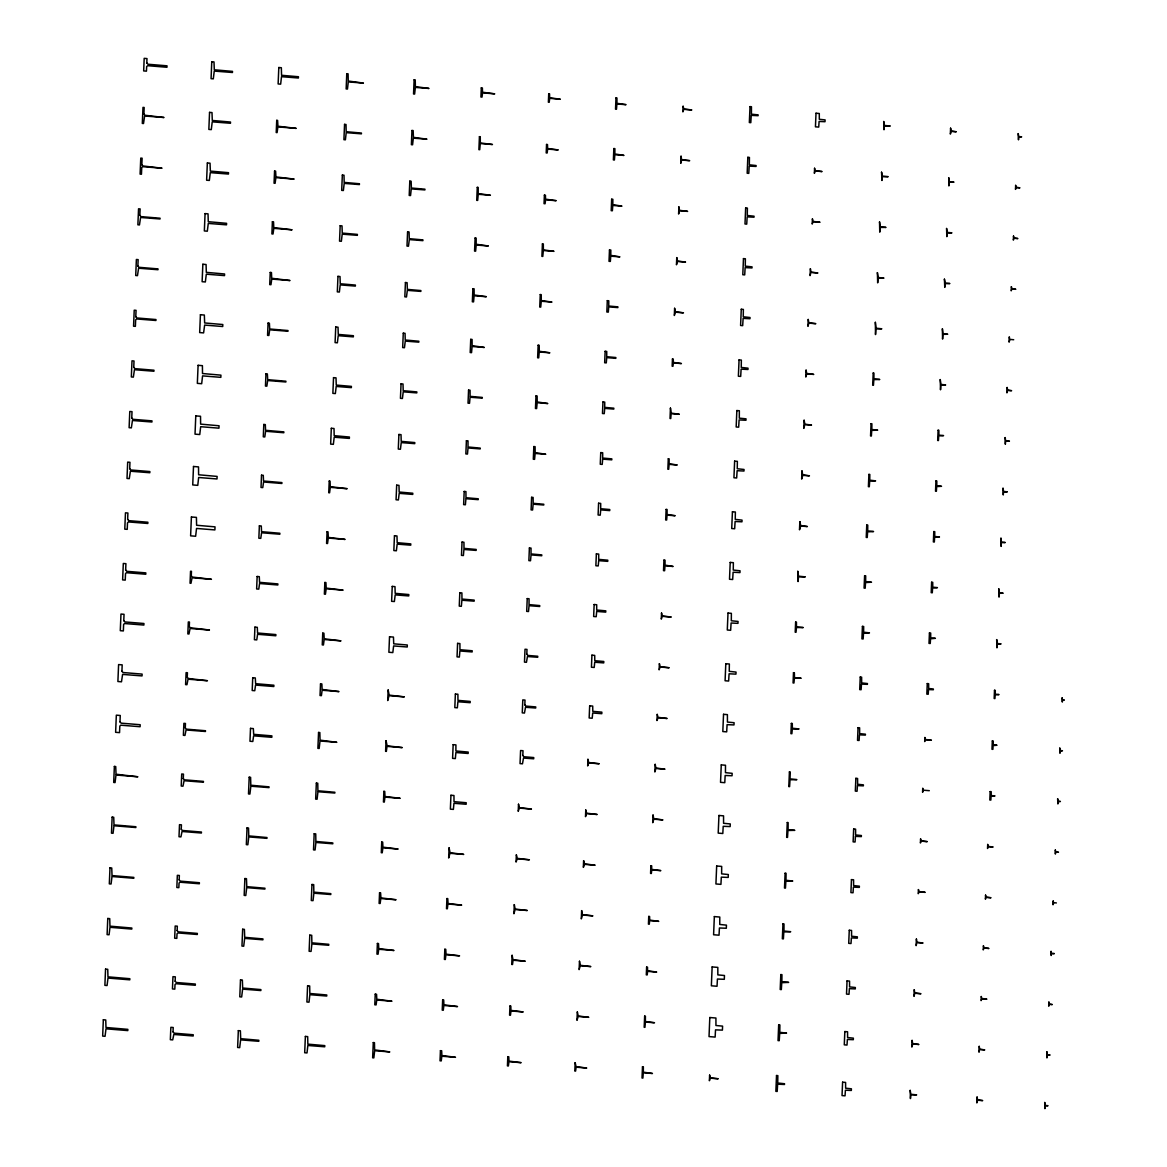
<?xml version="1.0" encoding="UTF-8"?>
<svg xmlns="http://www.w3.org/2000/svg" width="1167" height="1167" viewBox="0 0 1167 1167"><rect width="100%" height="100%" fill="white"/><g stroke="black" fill="none" stroke-linecap="round" stroke-linejoin="round"><path stroke-width="1.5" d="M929.311 790.686L923.214 790.176L922.732 788.221L922.572 792.276L923.272 790.409M1013.7 339.743L1009.703 339.364L1009.295 336.825L1009.076 342.15L1009.878 339.655M1056.383 902.937L1053.48 902.66L1053.203 900.764L1053.028 904.761L1053.626 902.893M119.997 721.862L121.164 723.161L140.171 724.722L140.098 726.72L120.741 725.188L119.822 726.093L119.545 732.628L115.621 732.307L116.335 715.167L120.259 715.488L119.997 721.862M121.922 671.244L123.089 672.528L142.111 674.103L142.038 675.912L122.593 674.409L121.485 681.805L117.896 681.513L118.596 664.577L122.185 664.869L121.922 671.244M123.775 620.64L124.942 621.938L143.935 623.499L143.877 625.06L124.548 623.528L123.629 624.433L123.352 630.939L120.289 630.676L120.974 614.046L124.038 614.309L123.775 620.64M125.657 570.021L126.824 571.319L145.817 572.88L145.773 574.237L126.43 572.705L125.525 573.61L125.234 580.116L122.623 579.897L123.308 563.471L125.919 563.676L125.657 570.021M127.641 519.373L128.808 520.657L147.873 522.232L147.815 523.472L128.428 521.941L127.495 522.918L127.232 529.351L124.781 529.147L125.467 512.824L127.903 513.013L127.641 519.373M129.697 468.696L130.864 469.98L149.872 471.556L149.814 472.737L130.398 471.22L129.274 478.63L127.013 478.455L127.684 462.117L129.96 462.307L129.697 468.696M131.754 418.005L132.921 419.303L151.973 420.864L151.929 422.002L132.454 420.499L131.346 427.881L129.114 427.691L129.785 411.47L132.017 411.659L131.754 418.005M133.753 367.357L134.832 368.626L153.971 370.216L153.927 371.237L134.453 369.72L133.344 377.116L131.331 376.956L132.002 360.822L134.015 360.997L133.753 367.357M135.78 316.68L136.875 317.964L155.97 319.539L155.926 320.487L136.583 318.956L135.649 319.933L135.387 326.352L133.563 326.206L134.22 310.189L136.058 310.334L135.78 316.68M137.866 266.018L138.961 267.301L158.012 268.891L157.983 269.723L138.596 268.22L137.473 275.645L135.722 275.514L136.379 259.482L138.144 259.628L137.866 266.018M139.85 215.355L140.944 216.624L160.069 218.214L160.025 218.973L140.58 217.47L139.456 224.939L137.881 224.808L138.552 208.791L140.128 208.922L139.85 215.355M141.849 164.693L142.943 165.962L162.023 168.208L142.651 166.677L141.747 167.581L141.455 174.233L140.098 174.116L140.769 158.099L142.126 158.201L141.849 164.693M143.906 113.987L144.985 115.256L164.022 117.502L144.62 116L143.512 123.512L142.316 123.425L142.987 107.393L144.168 107.495L143.906 113.987M146.794 62.945L147.976 64.243L167.012 65.819L166.954 67.263L147.742 65.702L146.677 66.548L146.459 71.158L143.672 70.924L144.183 58.35L146.984 58.583L146.794 62.945M173.037 1031.876L174.204 1033.174L193.241 1034.75L193.182 1035.99L173.825 1034.458L172.701 1039.885L170.338 1039.695L170.863 1027.31L173.212 1027.514L173.037 1031.876M175.138 981.199L176.319 982.497L195.341 984.058L195.297 985.254L176.013 983.708L175.006 984.627L174.817 989.135L172.453 988.93L172.964 976.662L175.327 976.852L175.138 981.199M177.136 930.551L178.318 931.835L197.34 933.41L197.296 934.49L178.011 932.944L177.034 933.79L176.815 938.37L174.671 938.195L175.181 926.014L177.326 926.19L177.136 930.551M179.164 879.86L180.258 881.129L199.382 882.719L199.338 883.769L180.039 882.208L179.062 883.054L178.843 887.649L176.844 887.489L177.34 875.323L179.353 875.483L179.164 879.86M181.235 829.183L182.329 830.466L201.439 832.042L201.395 833.019L182.037 831.487L180.914 836.899L179.003 836.739L179.499 824.675L181.425 824.836L181.235 829.183M183.292 778.535L184.371 779.819L203.437 781.394L203.394 782.24L184.094 780.708L182.971 786.193L181.221 786.047L181.716 773.984L183.467 774.129L183.292 778.535M185.276 727.872L186.355 729.142L205.48 730.732L205.45 731.49L186.078 729.958L184.955 735.429L183.379 735.298L183.89 723.336L185.451 723.467L185.276 727.872M187.245 677.21L188.339 678.479L207.449 680.726L188.047 679.194L186.939 684.708L185.597 684.606L186.107 672.63L187.435 672.746L187.245 677.21M189.273 626.489L190.367 627.773L209.447 630.02L190.09 628.488L188.966 634.002L187.829 633.914L188.325 621.938L189.462 622.04L189.273 626.489M191.271 575.798L192.365 577.067L211.446 579.299L192.074 577.767L190.965 583.296L190.046 583.208L190.542 571.247L191.461 571.319L191.271 575.798M522.816 755.457L523.91 756.741L533.742 757.558L533.698 758.798L523.516 758.054L522.466 763.816L520.044 763.612L520.584 750.527L523.006 750.731L522.816 755.457M524.814 704.81L525.894 706.093L535.741 706.91L535.697 708.019L525.515 707.275L524.464 713.052L522.262 712.862L522.801 699.894L525.004 700.069L524.814 704.81M526.798 654.147L527.892 655.431L537.739 656.248L537.695 657.254L527.44 656.54L526.463 662.287L524.479 662.127L525.019 649.246L527.003 649.406L526.798 654.147M103.338 1019.768L102.667 1036.092L105.059 1036.296L105.993 1028.827L127.801 1030.592L127.845 1029.352L105.978 1027.485L105.745 1019.958L103.338 1019.768M105.555 969.121L104.884 985.342L107.058 985.532L107.991 978.063L129.8 979.828L129.843 978.705L107.962 976.837L107.743 969.296L105.555 969.121M107.772 918.473L107.101 934.607L109.056 934.767L109.99 927.313L131.798 929.078L131.842 928.028L109.961 926.16L109.727 918.633L107.772 918.473M109.99 867.84L109.319 883.857L111.069 884.002L112.003 876.519L133.797 878.27L133.826 877.394L112.032 875.571L111.74 867.985L109.99 867.84M112.149 817.133L111.478 833.165L113.053 833.282L113.987 825.755L135.853 827.534L135.883 826.732L114.016 824.894L113.724 817.265L112.149 817.133M114.366 766.442L113.71 782.459L115.052 782.576L116 775.005L137.852 776.784L116.029 774.217L115.723 766.559L114.366 766.442M191.403 516.981L190.615 535.843L195.633 536.251L196.537 528.447L214.888 529.92L215.02 526.857L196.596 525.267L196.421 517.389L191.403 516.981M193.503 466.479L192.73 484.932L197.763 485.355L198.653 477.493L217.004 478.966L217.106 476.413L198.609 474.779L198.521 466.902L193.503 466.479M195.779 415.89L195.02 434.153L199.761 434.532L200.666 426.699L218.944 428.172L219.046 425.765L200.622 424.132L200.52 416.283L195.779 415.89M198.098 365.315L197.34 383.36L201.672 383.724L202.577 375.876L220.84 377.349L220.928 375.147L202.504 373.528L202.416 365.665L198.098 365.315M200.418 314.725L199.674 332.58L203.598 332.901L204.648 325.082L222.722 326.527L222.809 324.528L204.648 322.953L204.342 315.046L200.418 314.725M202.854 264.253L202.124 281.699L205.348 281.962L206.311 274.187L224.516 275.616L224.575 273.982L206.311 272.349L206.078 264.515L202.854 264.253M205.071 213.605L204.342 230.949L207.318 231.197L208.28 223.422L226.515 224.837L226.573 223.32L208.266 221.701L208.032 213.853L205.071 213.605M207.347 162.972L206.617 180.214L209.331 180.433L210.279 172.643L228.455 174.058L228.513 172.672L210.352 171.097L210.045 163.19L207.347 162.972M209.549 112.382L208.849 129.42L211.285 129.61L212.234 121.849L230.453 123.264L230.512 122.039L212.292 120.449L212 112.572L209.549 112.382M211.767 61.734L211.067 78.67L213.298 78.86L214.247 71.085L232.452 72.5L232.496 71.377L214.305 69.787L213.999 61.924L211.767 61.734M250.511 728.368L249.971 741.249L252.801 741.483L253.618 735.837L271.823 737.311L271.882 735.866L253.677 734.335L253.341 728.602L250.511 728.368M252.728 677.721L252.189 690.499L254.756 690.718L255.573 685.073L273.822 686.532L273.88 685.219L255.631 683.672L255.296 677.939L252.728 677.721M254.931 627.131L254.421 639.706L256.769 639.895L257.586 634.294L275.82 635.767L275.864 634.571L257.557 632.995L257.294 627.321L254.931 627.131M238.331 1030.636L237.63 1047.47L239.687 1047.645L240.635 1039.87L258.797 1041.3L258.841 1040.264L240.694 1038.674L240.387 1030.811L238.331 1030.636M240.49 979.886L239.789 996.822L241.657 996.983L242.619 989.12L260.854 990.55L260.883 989.587L242.663 988.011L242.357 980.047L240.49 979.886M242.663 929.238L241.963 946.072L243.699 946.218L244.662 938.385L262.896 939.814L262.94 938.91L244.705 937.32L244.399 929.384L242.663 929.238M257.148 576.483L256.638 588.956L258.768 589.131L259.585 583.515L277.819 584.988L277.863 583.908L259.555 582.333L259.293 576.658L257.148 576.483M259.366 525.836L258.855 538.22L260.766 538.366L261.583 532.765L279.817 534.223L279.861 533.246L261.539 531.671L261.291 525.996L259.366 525.836M261.525 475.188L261.014 487.47L262.765 487.602L263.567 482L281.874 483.474L281.903 482.584L263.523 481.008L263.275 475.334L261.525 475.188M244.88 878.547L244.18 895.381L245.77 895.512L246.733 887.649L264.894 889.079L264.938 888.218L246.777 886.643L246.47 878.678L244.88 878.547M247.039 827.899L246.339 844.631L247.842 844.762L248.79 836.929L266.951 838.344L266.98 837.527L248.761 835.908L248.527 828.03L247.039 827.899M249.198 777.207L248.498 793.939L249.898 794.056L250.861 786.208L269.008 787.623L269.037 786.85L250.817 785.231L250.599 777.324L249.198 777.207M263.8 424.452L263.29 436.823L264.792 436.954L265.609 431.265L283.814 432.738L283.844 431.892L265.565 430.317L265.317 424.584L263.8 424.452M265.959 373.805L265.463 386.073L266.849 386.189L267.666 380.53L285.871 381.988L285.9 381.215L267.695 379.683L267.36 373.921L265.959 373.805M268.074 323.099L267.564 335.367L268.877 335.483L269.679 329.794L287.972 331.268L288.001 330.538L269.723 328.992L269.387 323.215L268.074 323.099M270.233 272.451L269.723 284.617L270.948 284.719L271.765 279.073L290.029 280.532L271.707 278.271L271.459 272.553L270.233 272.451M272.392 221.759L271.896 233.925L273.02 234.013L273.837 228.353L292.086 229.811L273.778 227.58L273.53 221.847L272.392 221.759M274.566 171.053L274.055 183.219L275.091 183.307L275.908 177.632L294.128 179.091L275.937 176.917L275.602 171.141L274.566 171.053M276.725 120.361L276.214 132.527L277.09 132.6L277.906 126.897L296.185 128.37L277.936 126.226L277.6 120.434L276.725 120.361M278.811 67.511L278.125 83.951L280.649 84.155L281.51 76.686L298.387 78.014L298.446 76.73L281.568 75.286L281.335 67.73L278.811 67.511M305.375 1036.427L304.689 1052.751L307.009 1052.94L307.855 1045.472L324.732 1046.799L324.776 1045.617L307.84 1044.129L307.68 1036.617L305.375 1036.427M307.592 985.779L306.906 1002.001L309.007 1002.176L309.853 994.692L326.731 996.034L326.775 994.97L309.824 993.482L309.678 985.955L307.592 985.779M309.795 935.132L309.124 951.265L311.049 951.411L311.895 943.943L328.729 945.27L328.773 944.307L311.866 942.819L311.72 935.292L309.795 935.132M311.968 884.484L311.297 900.516L313.033 900.647L313.894 893.193L330.786 894.52L330.815 893.645L313.85 892.142L313.704 884.63L311.968 884.484M314.186 833.749L313.515 849.868L315.061 849.999L315.921 842.457L332.785 843.785L332.814 842.953L315.878 841.451L315.732 833.865L314.186 833.749M316.345 783.101L315.673 799.118L317.088 799.235L317.949 791.722L334.827 793.049L334.871 792.262L317.905 790.774L317.76 783.217L316.345 783.101M318.562 732.453L317.891 748.368L319.175 748.47L320.021 740.987L336.825 742.314L320.064 740.141L319.831 732.555L318.562 732.453M320.517 683.877L320.035 695.532L321.392 695.649L322.136 690.237L338.999 691.593L322.092 689.434L321.873 683.979L320.517 683.877M322.748 633.127L322.252 644.884L323.434 644.986L324.178 639.516L340.997 640.858L324.207 638.787L323.915 633.229L322.748 633.127M324.849 582.479L324.368 594.134L325.433 594.222L326.176 588.781L343.098 590.137L326.206 588.095L325.914 582.566L324.849 582.479M327.066 531.787L326.585 543.443L327.533 543.516L328.277 538.06L345.096 539.417L328.306 537.404L328.015 531.86L327.066 531.787M331.311 428.289L330.655 444.116L333.354 444.335L334.2 437.217L349.356 438.413L349.414 437.027L334.185 435.67L334.01 428.508L331.311 428.289M329.225 481.081L328.744 492.737L329.561 492.81L330.319 487.339L347.153 488.696L330.261 486.668L330.057 481.154L329.225 481.081M333.529 377.641L332.872 393.367L335.352 393.571L336.198 386.452L351.355 387.634L351.398 386.379L336.256 385.066L336.008 377.845L333.529 377.641M335.746 327.008L335.089 342.617L337.365 342.806L338.211 335.688L353.353 336.869L353.397 335.717L338.255 334.404L338.022 327.198L335.746 327.008M337.963 276.36L337.321 291.881L339.364 292.042L340.21 284.908L355.351 286.09L355.395 285.069L340.253 283.756L340.005 276.535L337.963 276.36M340.18 225.712L339.539 241.131L341.362 241.277L342.208 234.144L357.35 235.34L357.394 234.392L342.252 233.079L342.004 225.873L340.18 225.712M342.339 175.065L341.698 190.381L343.361 190.513L344.207 183.394L359.407 184.576L359.436 183.744L344.163 182.388L344.002 175.21L342.339 175.065M344.557 124.373L343.915 139.69L345.388 139.807L346.22 132.644L361.405 133.84L361.434 133.053L346.176 131.696L346.015 124.49L344.557 124.373M346.774 73.725L346.147 88.94L347.46 89.057L348.291 81.909L363.404 83.09L348.247 81.034L348.087 73.842L346.774 73.725M389.53 636.759L388.888 652.265L392.812 652.586L393.629 645.934L407.239 646.999L407.312 645.001L393.717 643.819L393.454 637.08L389.53 636.759M375.234 994.153L374.797 1004.802L376.095 1004.904L376.766 1000.002L391.952 1001.213L376.81 999.258L376.547 994.269L375.234 994.153M373.28 1042.583L372.652 1057.798L373.834 1057.886L374.665 1050.723L389.793 1051.905L374.622 1049.892L374.461 1042.685L373.28 1042.583M377.393 943.461L376.956 954.11L378.064 954.198L378.735 949.267L394.008 950.478L378.764 948.552L378.502 943.549L377.393 943.461M379.567 892.755L379.115 903.404L380.15 903.491L380.821 898.546L396.065 899.757L380.938 897.89L380.588 892.843L379.567 892.755M381.726 842.063L381.288 852.712L382.222 852.785L382.893 847.826L398.122 849.036L382.922 847.169L382.674 842.136L381.726 842.063M383.885 791.357L383.447 802.006L384.293 802.079L384.964 797.105L400.164 798.316L384.993 796.477L384.731 791.43L383.885 791.357M392.243 586.403L391.616 601.311L394.373 601.53L395.19 594.893L408.742 595.943L408.8 594.543L395.175 593.332L394.986 586.636L392.243 586.403M394.461 535.755L393.848 550.561L396.372 550.78L397.188 544.114L410.74 545.179L410.799 543.895L397.174 542.67L396.984 535.974L394.461 535.755M386.058 740.666L385.606 751.315L386.35 751.373L387.021 746.384L402.221 747.595L387.138 745.815L386.058 740.666M388.159 690.003L387.721 700.55L389.063 695.663L404.336 696.874L389.165 695.124L388.159 690.003M396.678 485.166L396.065 499.768L398.385 499.957L399.202 493.349L412.739 494.414L412.797 493.233L399.172 492.022L398.983 485.355L396.678 485.166M398.895 434.474L398.283 449.076L400.427 449.251L401.244 442.599L414.737 443.65L414.781 442.57L401.215 441.359L401.025 434.649L398.895 434.474M401.054 383.826L400.441 398.326L402.411 398.487L403.228 391.835L416.794 392.9L416.838 391.908L403.198 390.682L403.009 383.987L401.054 383.826M403.271 333.178L402.673 347.576L404.453 347.722L405.27 341.1L418.793 342.15L418.836 341.231L405.241 340.005L405.051 333.324L403.271 333.178M405.43 282.531L404.832 296.826L406.495 296.972L407.312 290.35L420.849 291.4L420.879 290.554L407.356 289.387L407.093 282.677L405.43 282.531M407.589 231.883L406.991 246.077L408.479 246.208L409.296 239.585L422.906 240.65L422.935 239.891L409.267 238.666L409.077 232.014L407.589 231.883M409.807 181.133L409.209 195.443L410.536 195.545L411.28 188.894L424.905 189.929L424.934 189.185L411.382 188.018L411.134 181.25L409.807 181.133M411.966 130.485L411.382 144.693L412.578 144.781L413.322 138.158L426.947 139.179L413.424 137.341L413.162 130.587L411.966 130.485M414.125 79.794L413.541 93.987L414.621 94.075L415.364 87.423L429.004 88.444L415.394 86.621L415.219 79.881L414.125 79.794M440.44 1050.665L440.017 1060.803L441.243 1060.905L441.841 1056.223L455.509 1057.302L441.87 1055.508L441.666 1050.767L440.44 1050.665M442.658 999.915L442.235 1010.155L443.27 1010.243L443.883 1005.487L457.508 1006.567L443.912 1004.816L443.693 1000.002L442.658 999.915M450.943 795.267L450.374 809.154L453.38 809.402L453.948 803.304L466.144 804.253L466.202 802.721L454.007 801.656L453.963 795.515L450.943 795.267M453.161 744.663L452.592 758.36L455.349 758.579L455.903 752.525L468.142 753.474L468.2 752.073L455.889 750.964L455.918 744.896L453.161 744.663M455.378 694.029L454.809 707.61L457.347 707.815L457.902 701.746L470.141 702.694L470.199 701.425L457.96 700.36L457.902 694.234L455.378 694.029M444.831 949.267L444.408 959.405L445.327 959.493L445.925 954.752L459.565 955.831L446.042 954.168L445.75 949.34L444.831 949.267M446.932 898.561L446.509 908.714L447.34 908.772L447.938 904.031L461.665 905.125L448.04 903.477L447.763 898.634L446.932 898.561M449.091 847.869L448.668 858.008L449.995 853.31L463.722 854.39L450.097 852.785L449.091 847.869M457.595 643.382L457.041 656.875L459.346 657.065L459.9 650.982L472.139 651.945L472.183 650.763L459.958 649.698L459.915 643.571L457.595 643.382M459.813 592.734L459.258 606.125L461.344 606.3L461.899 600.217L474.138 601.165L474.181 600.115L461.957 599.05L461.899 592.909L459.813 592.734M462.03 542.101L461.476 555.375L463.387 555.536L463.941 549.467L476.136 550.416L476.18 549.438L463.999 548.373L463.941 542.247L462.03 542.101M464.189 491.453L463.635 504.625L465.385 504.771L465.939 498.703L478.193 499.651L478.222 498.776L465.983 497.711L465.925 491.584L464.189 491.453M466.406 440.747L465.852 453.934L467.471 454.065L468.04 447.968L480.191 448.916L480.22 448.099L467.996 446.99L468.025 440.878L466.406 440.747M468.565 390.099L468.025 403.184L469.513 403.301L470.068 397.232L482.248 398.18L482.277 397.422L470.097 396.357L470.053 390.23L468.565 390.099M470.739 339.349L470.184 352.536L471.541 352.653L472.095 346.497L484.29 347.445L472.124 345.665L472.081 339.466L470.739 339.349M472.898 288.701L472.343 301.786L473.554 301.888L474.108 295.762L486.347 296.71L474.152 294.988L474.094 288.803L472.898 288.701M481.3 87.875L480.921 97.007L482 97.094L482.569 92.864L494.72 93.841L482.511 92.222L482.379 87.963L481.3 87.875M475.115 238.01L474.561 251.095L475.625 251.182L476.194 245.026L488.346 245.974L476.151 244.253L476.18 238.097L475.115 238.01M477.274 187.362L476.734 200.345L477.668 200.418L478.237 194.291L490.403 195.239L478.193 193.576L478.207 187.435L477.274 187.362M479.433 136.67L478.893 149.639L479.725 149.712L480.279 143.556L492.459 144.504L480.308 142.943L480.264 136.729L479.433 136.67M507.805 1056.689L507.426 1065.894L508.389 1065.967L508.958 1061.693L521.124 1062.67L508.987 1061.109L508.768 1056.777L507.805 1056.689M509.964 1006.012L509.585 1015.159L510.446 1015.232L511 1010.958L523.181 1011.935L510.942 1010.389L510.825 1006.085L509.964 1006.012M512.123 955.335L511.744 964.453L512.503 964.511L513.072 960.237L525.223 961.214L513.013 959.697L512.123 955.335M514.297 904.644L513.918 913.746L515.128 909.516L527.28 910.493L515.143 909.049L514.297 904.644M516.354 854.915L516.062 862.063L517.229 858.824L529.395 859.802L517.346 858.358L516.354 854.915M518.513 804.238L518.221 811.342L519.315 808.089L531.437 809.067L519.33 807.637L518.513 804.238M527.236 598.598L526.696 611.377L528.505 611.523L529.059 605.688L539.694 606.504L539.737 605.585L529.03 604.594L529.045 598.744L527.236 598.598M529.395 547.95L528.87 560.627L530.504 560.758L531.058 554.923L541.751 555.755L541.78 554.909L531.014 553.931L531.029 548.096L529.395 547.95M531.612 497.317L531.087 509.891L532.59 510.008L533.144 504.188L543.749 505.005L543.778 504.246L533.173 503.313L533.115 497.434L531.612 497.317M533.83 446.567L533.304 459.244L534.574 459.346L535.128 453.452L545.748 454.269L535.157 452.606L535.099 446.669L533.83 446.567M535.989 395.919L535.463 408.494L536.616 408.581L537.17 402.703L547.79 403.534L537.199 401.944L537.141 396.007L535.989 395.919M538.147 345.213L537.637 357.788L538.702 357.875L539.242 351.982L549.847 352.799L539.271 351.252L539.212 345.301L538.147 345.213M540.263 294.565L539.737 307.038L540.715 307.125L541.269 301.246L551.962 302.063L541.284 300.575L541.225 294.653L540.263 294.565M542.422 243.874L541.911 256.346L542.786 256.419L543.341 250.511L554.004 251.328L543.37 249.898L543.311 243.947L542.422 243.874M544.391 195.122L544.041 203.671L545.062 203.744L545.616 199.834L556.178 200.68L545.558 199.163L545.427 195.21L544.391 195.122M546.55 144.46L546.2 152.935L547.133 153.008L547.673 149.084L558.22 149.93L547.629 148.486L547.483 144.533L546.55 144.46M548.723 93.783L548.373 102.2L549.19 102.273L549.73 98.349L560.277 99.195L549.672 97.809L549.54 93.856L548.723 93.783M589.671 705.816L589.16 717.982L592.194 718.23L592.719 712.993L601.793 713.693L601.851 712.147L592.792 711.345L592.705 706.064L589.671 705.816M591.932 655.168L591.436 667.232L594.207 667.466L594.732 662.229L603.733 662.914L603.791 661.485L594.791 660.697L594.703 655.402L591.932 655.168M575.171 1062.656L574.82 1071.043L575.579 1071.102L576.133 1067.178L586.724 1068.038L576.075 1066.653L575.171 1062.656M577.329 1011.964L576.979 1020.323L578.219 1016.457L588.781 1017.303L578.234 1016.005L577.329 1011.964M579.488 961.272L579.138 969.617L580.276 965.736L590.838 966.582L580.291 965.313L579.488 961.272M581.647 910.625L581.312 918.881L582.333 915.016L592.894 915.862L582.275 914.578L581.647 910.625M583.617 860.706L583.34 867.358L584.565 864.353L595.112 865.199L584.594 863.901L583.617 860.706M585.776 810.029L585.498 816.652L586.607 813.632L597.154 814.478L586.636 813.195L585.776 810.029M587.935 759.338L587.672 765.931L588.679 762.912L599.211 763.758L588.693 762.503L587.935 759.338M594.149 604.521L593.653 616.497L596.206 616.701L596.702 611.42L605.731 612.135L605.79 610.837L596.687 610.02L596.702 604.739L594.149 604.521M596.366 553.887L595.87 565.747L598.219 565.937L598.715 560.656L607.73 561.356L607.788 560.189L598.686 559.372L598.715 554.077L596.366 553.887M598.583 503.24L598.102 514.997L600.217 515.172L600.713 509.891L609.728 510.606L609.772 509.527L600.684 508.71L600.699 503.415L598.583 503.24M600.742 452.592L600.261 464.247L602.201 464.408L602.697 459.127L611.785 459.842L611.829 458.864L602.668 458.048L602.683 452.752L600.742 452.592M602.96 401.944L602.478 413.512L604.243 413.658L604.739 408.377L613.784 409.092L613.827 408.187L604.71 407.371L604.725 402.09L602.96 401.944M605.148 351.296L604.666 362.762L606.271 362.893L606.752 357.627L615.811 358.342L615.855 357.525L606.723 356.694L606.738 351.427L605.148 351.296M607.307 300.648L606.84 312.012L608.299 312.129L608.722 306.906L617.868 307.592L617.897 306.848L608.751 306.031L608.78 300.78L607.307 300.648M609.48 249.957L609.014 261.32L610.341 261.423L610.764 256.171L619.91 256.857L610.793 255.354L610.822 250.059L609.48 249.957M611.668 199.207L611.202 210.673L612.369 210.76L612.792 205.45L621.938 206.136L612.821 204.648L612.85 199.309L611.668 199.207M613.842 148.559L613.375 159.923L614.411 160.01L614.834 154.715L623.98 155.401L614.863 153.971L614.892 148.647L613.842 148.559M615.986 97.911L615.52 109.173L616.482 109.246L616.905 103.98L626.052 104.665L616.935 103.294L616.949 97.984L615.986 97.911M642.492 1066.769L642.025 1078.016L642.886 1078.089L643.294 1072.794L652.441 1073.48L643.323 1072.167L643.353 1066.828L642.492 1066.769M644.651 1016.121L644.184 1027.266L644.943 1027.325L645.366 1022.059L654.512 1022.744L645.38 1021.49L645.409 1016.18L644.651 1016.121M646.62 967.107L646.299 974.853L647.189 974.926L647.612 971.367L656.685 972.082L647.568 970.754L647.51 967.18L646.62 967.107M648.75 916.431L648.429 924.133L649.26 924.206L649.683 920.632L658.757 921.346L649.713 920.107L649.581 916.503L648.75 916.431M650.894 865.754L650.573 873.412L651.346 873.485L651.769 869.911L660.828 870.626L651.711 869.386L651.667 865.812L650.894 865.754M653.039 815.062L652.718 822.691L653.841 819.19L662.914 819.905L653.783 818.694L653.039 815.062M655.183 764.37L654.862 771.985L655.912 768.469L664.986 769.184L655.927 768.046L655.183 764.37M657.24 714.408L656.977 720.55L658.042 717.763L667.116 718.478L658.071 717.34L657.24 714.408M659.384 663.717L659.136 669.829L660.114 667.043L669.172 667.757L660.128 666.649L659.384 663.717M661.543 613.04L661.295 619.123L662.156 616.322L671.229 617.037L662.17 615.957L661.543 613.04M663.95 560.116L663.512 570.663L664.606 570.751L665 565.864L673.126 566.462L665.03 565.134L665.044 560.204L663.95 560.116M666.124 509.425L665.686 519.971L666.649 520.044L667.057 515.128L675.168 515.726L667.086 514.457L667.086 509.498L666.124 509.425M668.297 458.777L667.86 469.222L668.691 469.28L669.099 464.378L677.21 464.977L669.129 463.78L669.129 458.835L668.297 458.777M670.442 408.129L670.018 418.472L670.748 418.53L671.156 413.643L679.282 414.241L671.258 413.147L670.442 408.129M672.455 358.984L672.163 366.205L672.951 366.263L673.374 362.922L681.411 363.564L673.315 362.383L673.257 359.042L672.455 358.984M674.614 308.307L674.322 315.469L675.43 312.187L683.468 312.829L675.445 311.749L674.614 308.307M676.758 257.615L676.466 264.763L677.502 261.466L685.54 262.094L677.443 261.014L676.758 257.615M678.902 206.938L678.596 214.042L679.573 210.746L687.626 211.373L679.515 210.323L678.902 206.938M681.047 156.247L680.755 163.336L681.645 160.025L689.682 160.667L681.659 159.675L681.047 156.247M683.118 106.285L682.885 111.886L683.76 109.319L691.798 109.946L683.862 109.012L683.118 106.285M709.813 1017.522L709.025 1036.588L715.138 1037.084L715.517 1029.863L722.417 1030.125L722.577 1026.129L715.94 1025.501L715.925 1018.018L709.813 1017.522M712.147 966.932L711.359 985.794L717.034 986.261L717.428 979.04L724.313 979.303L724.459 975.51L717.836 974.883L717.822 967.399L712.147 966.932M714.35 916.591L713.591 934.752L719.032 935.19L719.426 927.984L726.312 928.246L726.443 925.139L719.747 924.454L719.791 917.043L714.35 916.591M716.669 866.016L715.925 883.959L720.929 884.367L721.323 877.146L728.208 877.409L728.325 874.535L721.629 873.864L721.687 866.425L716.669 866.016M718.945 815.47L718.201 833.121L722.811 833.501L723.204 826.309L730.148 826.572L730.265 823.931L723.569 823.304L723.555 815.85L718.945 815.47M721.264 764.896L720.535 782.328L724.78 782.678L725.159 775.486L732.045 775.749L732.147 773.327L725.451 772.656L725.495 765.246L721.264 764.896M723.54 714.306L722.811 731.549L726.691 731.855L727.085 724.663L733.985 724.926L734.087 722.709L727.435 722.081L727.406 714.627L723.54 714.306M725.801 663.717L725.086 680.755L728.646 681.047L729.083 673.797L735.939 674.132L736.027 672.075L729.244 671.346L729.36 664.008L725.801 663.717M728.004 613.069L727.289 630.005L730.659 630.282L731.096 623.018L737.952 623.338L738.04 621.442L731.315 620.756L731.373 613.346L728.004 613.069M730.206 562.421L729.506 579.255L732.672 579.518L733.109 572.238L739.966 572.574L740.038 570.78L733.255 570.05L733.372 562.684L730.206 562.421M732.424 511.788L731.724 528.52L734.67 528.753L735.108 521.489L741.964 521.809L742.037 520.117L735.254 519.388L735.37 512.021L732.424 511.788M734.627 461.14L733.941 477.77L736.669 477.989L737.121 470.709L743.977 471.03L744.035 469.47L737.252 468.74L737.369 461.359L734.627 461.14M736.844 410.551L736.173 426.976L738.667 427.18L739.105 419.93L745.961 420.251L746.019 418.822L739.309 418.151L739.353 410.755L736.844 410.551M739.061 359.903L738.375 376.226L740.68 376.416L741.118 369.151L747.974 369.487L748.018 368.174L741.249 367.43L741.351 360.092L739.061 359.903M709.624 1075.143L709.39 1080.73L710.149 1078.148L718.201 1078.775L710.251 1077.856L709.624 1075.143M741.264 309.255L740.593 325.476L742.679 325.651L743.131 318.387L749.973 318.722L750.031 317.512L743.248 316.782L743.364 309.43L741.264 309.255M743.467 258.607L742.795 274.741L744.706 274.887L745.144 267.622L752 267.943L752.044 266.864L745.261 266.12L745.377 258.768L743.467 258.607M745.655 207.959L744.998 223.991L746.72 224.137L747.157 216.872L754.013 217.193L754.057 216.201L747.274 215.457L747.391 208.105L745.655 207.959M747.828 157.312L747.172 173.241L748.762 173.372L749.199 166.108L756.056 166.443L756.099 165.539L749.316 164.795L749.433 157.457L747.828 157.312M750.016 106.62L749.345 122.535L750.804 122.666L751.242 115.373L758.098 115.693L758.127 114.862L751.417 114.176L751.46 106.737L750.016 106.62M816.01 113.228L815.441 126.824L818.723 127.086L819.103 121.441L825.011 121.704L825.084 119.895L819.307 119.297L819.292 113.505L816.01 113.228M776.522 1075.522L775.865 1091.349L777.193 1091.451L777.63 1084.172L784.487 1084.493L784.516 1083.735L777.733 1083.005L777.849 1075.638L776.522 1075.522M778.681 1024.874L778.039 1040.599L779.235 1040.687L779.687 1033.422L786.558 1033.072L779.789 1032.328L779.892 1024.976L778.681 1024.874M780.811 974.576L780.198 989.485L781.336 989.587L781.759 982.702L788.644 982.381L781.861 981.637L781.948 974.678L780.811 974.576M782.969 923.885L782.342 938.793L783.393 938.881L783.816 931.966L790.701 931.704L783.976 931.018L784.005 923.972L782.969 923.885M785.114 873.237L784.501 888.043L785.449 888.116L785.872 881.231L792.758 881.027L785.974 880.283L786.077 873.31L785.114 873.237M787.273 822.531L786.66 837.337L787.521 837.41L787.944 830.496L794.815 830.335L788.104 829.664L788.133 822.604L787.273 822.531M791.343 723.409L790.92 733.649L791.868 733.722L792.32 729.01L799.074 728.923L792.349 728.237L792.291 723.482L791.343 723.409M793.487 672.703L793.064 682.943L793.939 683.016L794.391 678.275L801.146 678.246L794.494 677.619L794.362 672.775L793.487 672.703M806.091 370.172L805.799 377.043L806.776 373.863L813.749 374.403L806.718 373.44L806.091 370.172M789.417 771.883L788.804 786.587L789.592 786.646L790.015 779.775L796.886 779.658L790.044 778.856L790.205 771.941L789.417 771.883M795.631 622.055L795.208 632.193L796.011 632.266L796.463 627.54L803.217 627.554L796.492 626.883L796.434 622.128L795.631 622.055M797.776 571.349L798.082 581.56L798.534 576.819L805.274 576.863L798.564 576.192L797.776 571.349M799.847 521.634L799.497 529.803L800.722 526.069L807.374 526.55L800.737 525.544L799.847 521.634M801.977 470.943L801.641 479.097L802.794 475.348L809.446 475.83L802.75 474.794L801.977 470.943M804.121 420.266L803.786 428.377L804.865 424.628L811.517 425.094L804.88 424.161L804.121 420.266M808.235 319.481L807.943 326.322L808.862 323.142L815.821 323.682L808.877 322.792L808.235 319.481M810.379 268.789L810.088 275.616L810.919 272.436L817.892 272.976L810.934 272.101L810.379 268.789M812.422 218.944L812.217 224.049L813.049 221.715L820.022 222.27L813.063 221.394L812.422 218.944M814.581 168.267L814.376 173.343L815.12 171.009L822.079 171.549L815.12 170.703L814.581 168.267M842.603 1082.188L842.034 1095.58L845.039 1095.828L845.419 1090.211L851.327 1090.459L851.399 1088.811L845.623 1088.198L845.594 1082.436L842.603 1082.188M844.835 1031.555L844.281 1044.83L847.009 1045.063L847.388 1039.447L853.31 1039.695L853.369 1038.149L847.592 1037.536L847.563 1031.774L844.835 1031.555M847.052 980.907L846.513 994.094L849.007 994.299L849.372 988.668L855.294 988.916L855.353 987.501L849.576 986.888L849.547 981.111L847.052 980.907M849.27 930.259L848.715 943.344L851.006 943.534L851.385 937.903L857.307 938.151L857.366 936.838L851.574 936.24L851.56 930.449L849.27 930.259M851.458 879.612L850.918 892.595L853.033 892.77L853.398 887.124L859.32 887.387L859.379 886.176L853.588 885.578L853.573 879.787L851.458 879.612M853.661 828.978L853.121 841.859L855.061 842.005L855.426 836.36L861.334 836.608L861.377 835.528L855.601 834.93L855.586 829.139L853.661 828.978M855.863 778.331L855.323 791.109L857.059 791.255L857.439 785.595L863.361 785.843L863.39 784.866L857.614 784.268L857.585 778.477L855.863 778.331M858.051 727.683L857.526 740.359L859.087 740.491L859.452 734.845L865.374 735.093L865.418 734.203L859.627 733.605L859.612 727.814L858.051 727.683M860.239 677.035L859.714 689.609L861.1 689.726L861.479 684.095L867.402 684.343L867.431 683.541L861.654 682.928L861.625 677.152L860.239 677.035M862.428 626.387L861.917 638.86L863.142 638.962L863.507 633.331L869.459 632.864L863.624 632.208L863.668 626.489L862.428 626.387M864.601 575.739L864.091 588.11L865.185 588.212L865.549 582.581L871.501 582.216L865.651 581.545L865.695 575.842L864.601 575.739M866.76 525.048L866.235 537.418L867.241 537.506L867.606 531.846L873.558 531.539L867.708 530.868L867.752 525.121L866.76 525.048M868.904 474.4L868.394 486.668L869.298 486.741L869.678 481.11L875.615 480.848L869.765 480.177L869.809 474.473L868.904 474.4M871.063 423.694L870.553 435.962L871.37 436.035L871.734 430.39L877.672 430.156L871.837 429.5L871.88 423.767L871.063 423.694M873.208 373.046L872.697 385.212L873.441 385.27L873.864 379.611L879.758 379.479L873.908 378.808L873.937 373.104L873.208 373.046M875.352 322.34L875.513 334.564L875.936 328.875L881.814 328.788L876.038 328.19L875.352 322.34M877.394 272.655L877.672 282.852L878.065 278.154L883.944 278.096L878.168 277.498L877.394 272.655M879.539 221.949L879.758 232.145L880.151 227.448L886.016 227.405L880.239 226.792L879.539 221.949M881.566 172.22L881.931 180.477L882.325 176.684L888.16 176.684L882.34 176.115L881.566 172.22M883.711 121.543L884.002 129.756L884.396 125.963L890.231 126.007L884.426 125.423L883.711 121.543M910.202 1090.401L910.435 1098.57L910.814 1094.777L916.649 1094.865L910.843 1094.281L910.202 1090.401M912.113 1040.424L911.835 1047.076L912.754 1043.998L918.896 1044.48L912.711 1043.604L912.113 1040.424M914.272 989.747L913.994 996.355L914.811 993.263L920.967 993.744L914.768 992.927L914.272 989.747M916.401 939.056L916.139 945.649L916.897 942.542L923.039 943.024L916.854 942.236L916.401 939.056M918.429 889.604L918.269 893.689L919.027 891.851L925.168 892.347L919.027 891.544L918.429 889.604M920.588 838.913L920.413 842.982L921.084 841.144L927.24 841.626L921.099 840.853L920.588 838.913M924.862 737.529L924.702 741.556L925.227 739.703L931.383 740.184L925.241 739.455L924.862 737.529M927.269 683.585L926.831 694.132L928.217 694.248L928.509 689.566L933.323 689.755L933.352 688.997L928.684 688.501L928.655 683.702L927.269 683.585M929.443 632.937L929.005 643.382L930.245 643.484L930.551 638.816L935.394 638.32L930.712 637.838L930.683 633.039L929.443 632.937M931.616 582.231L931.193 592.676L932.287 592.778L932.593 588.08L937.422 587.643L932.754 587.161L932.725 582.333L931.616 582.231M933.79 531.583L933.367 541.94L934.329 542.013L934.636 537.331L939.464 536.98L934.723 536.441L934.752 531.671L933.79 531.583M935.949 480.935L935.526 491.19L936.386 491.249L936.678 486.595L941.521 486.303L936.78 485.764L936.809 481.008L935.949 480.935M938.108 430.244L937.684 440.484L938.443 440.543L938.735 435.86L943.578 435.612L938.895 435.131L938.866 430.302L938.108 430.244M940.252 379.596L940.514 389.793L940.879 385.066L945.649 384.935L940.894 384.395L940.252 379.596M944.424 279.19L944.774 287.374L945.095 283.654L949.865 283.537L945.182 283.056L944.424 279.19M950.594 128.195L950.346 134.088L951.236 131.375L956.269 131.769L951.193 130.996L950.594 128.195M942.396 328.89L942.586 339.086L942.951 334.345L947.721 334.243L942.98 333.704L942.396 328.89M946.583 228.499L946.831 236.653L947.152 232.933L951.922 232.846L947.239 232.364L946.583 228.499M948.742 177.822L948.888 185.932L949.209 182.212L953.979 182.154L949.296 181.673L948.742 177.822M977.085 1097.068L976.837 1102.917L977.654 1100.204L982.687 1100.598L977.61 1099.854L977.085 1097.068M981.287 996.545L981.126 1000.615L981.841 998.792L986.874 999.171L981.797 998.456L981.287 996.545M979.23 1046.376L978.996 1052.196L979.653 1049.512L984.744 1049.877L979.726 1049.191L979.23 1046.376M983.431 945.853L983.256 949.909L983.912 948.071L988.945 948.465L983.927 947.779L983.431 945.853M985.575 895.147L985.4 899.203L985.984 897.365L991.016 897.759L985.998 897.087L985.575 895.147M987.705 844.47L987.545 848.482L988.055 846.629L993.102 847.023L988.011 846.367L987.705 844.47M990.156 791.605L989.806 799.993L990.841 800.081L991.075 796.361L994.984 795.923L991.221 795.544L991.191 791.678L990.156 791.605M992.329 740.928L991.979 749.272L992.884 749.345L993.102 745.611L997.012 745.246L993.263 744.867L993.219 741.001L992.329 740.928M994.503 690.295L994.167 698.508L994.926 698.581L995.203 694.803L999.054 694.584L995.291 694.205L995.261 690.353L994.503 690.295M996.676 639.618L996.954 647.845L997.245 644.067L1001.096 643.892L997.274 643.469L996.676 639.618M998.821 588.941L999.04 597.11L999.317 593.332L1003.153 593.215L999.404 592.836L998.821 588.941M1000.965 538.25L1001.111 546.404L1001.388 542.611L1005.239 542.524L1001.417 542.086L1000.965 538.25M1003.022 488.287L1003.255 494.954L1003.518 491.92L1007.354 491.818L1003.605 491.438L1003.022 488.287M1005.166 437.596L1005.327 444.233L1005.589 441.184L1009.426 441.141L1005.677 440.761L1005.166 437.596M1007.15 387.517L1006.931 392.856L1007.617 390.42L1011.614 390.697L1007.632 390.055L1007.15 387.517M1011.381 286.746L1011.22 290.816L1011.847 288.978L1015.786 289.285L1011.862 288.687L1011.381 286.746M1013.525 236.055L1013.35 240.11L1013.919 238.258L1017.872 238.564L1013.875 237.951L1013.525 236.055M1015.655 185.378L1015.494 189.375L1016.005 187.522L1019.943 187.829L1016.005 187.304L1015.655 185.378M1018.237 133.636L1018.485 139.836L1018.674 136.991L1021.65 136.845L1018.66 136.481L1018.237 133.636M1044.728 1102.509L1044.888 1108.65L1045.078 1105.805L1048.039 1105.718L1045.092 1105.397L1044.728 1102.509M1046.887 1051.832L1046.93 1057.929L1047.135 1055.085L1050.096 1055.026L1047.149 1054.705L1046.887 1051.832M1048.885 1002.117L1048.71 1006.202L1049.366 1004.379L1052.269 1004.568L1049.425 1004.058L1048.885 1002.117M1051.059 951.426L1051.19 955.51L1051.394 953.658L1054.326 953.614L1051.409 953.337L1051.059 951.426M1055.318 850.057L1055.376 854.069L1055.581 852.216L1058.484 852.231L1055.727 852.187L1055.318 850.057M1057.638 798.812L1057.9 803.961L1058.061 801.685L1060.395 801.466L1058.163 801.233L1057.638 798.812M1059.782 748.135L1059.972 753.24L1060.132 750.964L1062.466 750.775L1060.19 750.498L1059.782 748.135M1062.116 697.924L1062.32 702.067L1062.451 700.273L1064.333 700.025L1062.539 699.835L1062.116 697.924"/></g></svg>
